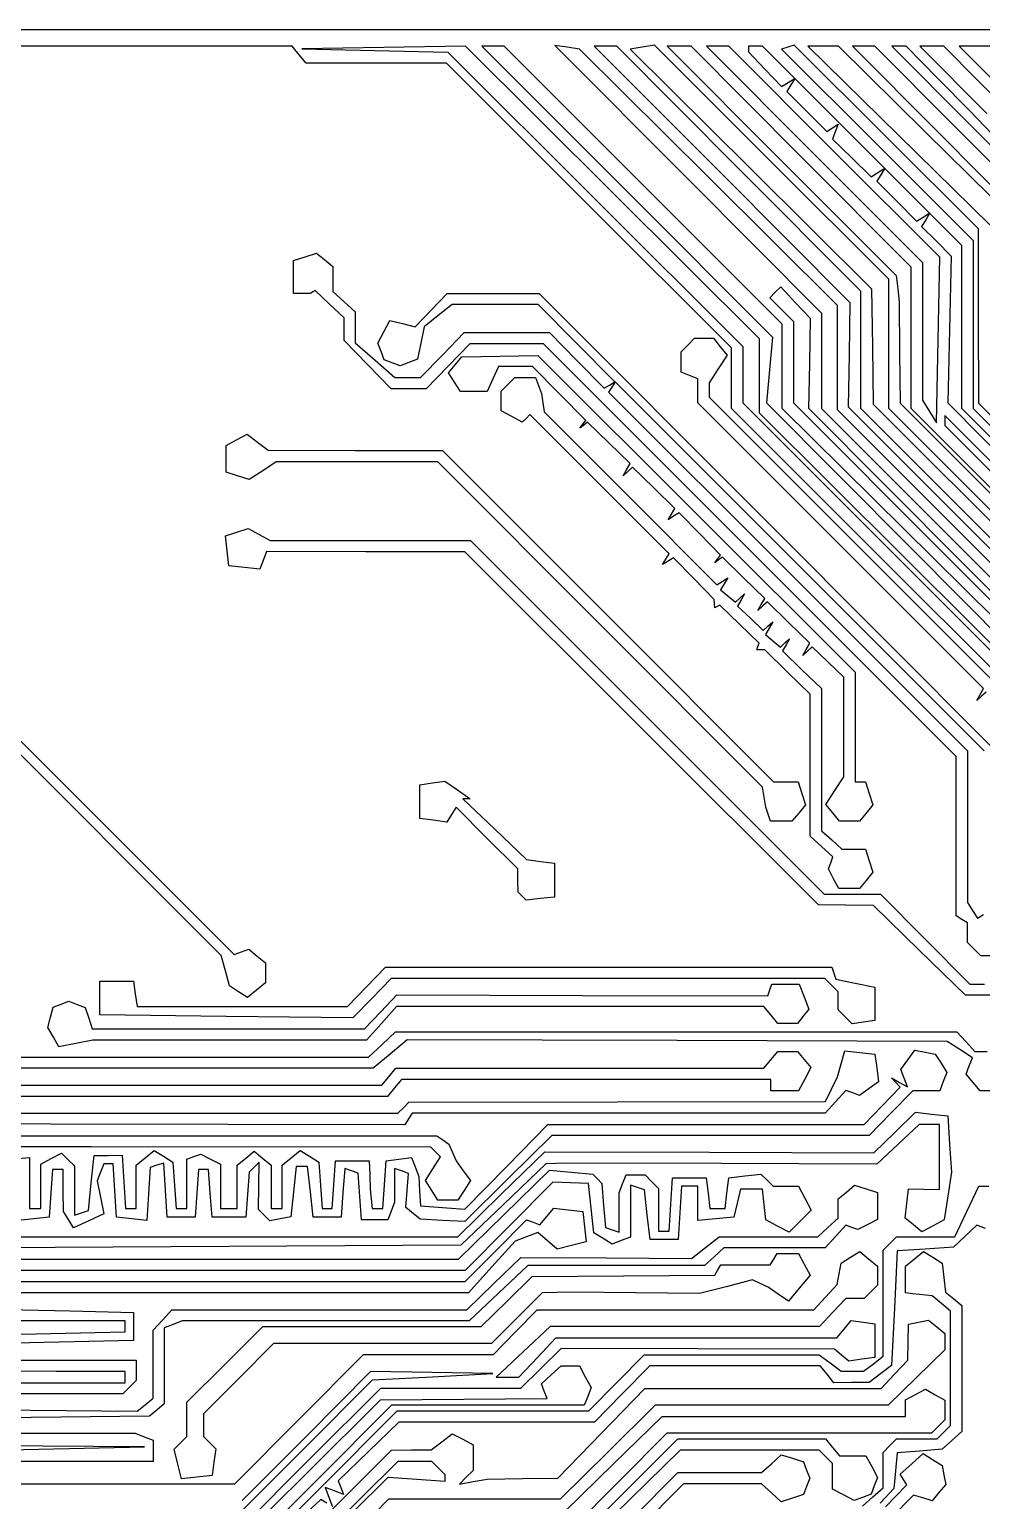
# Model space of a CAD drawing. Extents: x 13 to 278, y 25 to 201.
# Drawn here: x 55 to 99.9, y 131.8 to 201.1 of the extents above; entities that cross this region are included whole.
import ezdxf

# ---------------------------------------------------------------- set-up
doc = ezdxf.new("R2010")
doc.units = 0
doc.layers.add('Layer_1', color=7, linetype='CONTINUOUS')

msp = doc.modelspace()

# ---------------------------------------------------------------- linework, layer by layer
at = {"layer": 'Layer_1', "color": 7}
for points in [[(12.949534, 112.88561), (12.949534, 201.124155), (145.2412, 201.124155), (277.53287, 201.124155), (277.53287, 112.88561), (277.53287, 24.64707), (145.2412, 24.64707), (12.949534, 24.64707)], [(92.929853, 195.35952), (87.964132, 200.330405), (87.434899, 200.330405), (86.905663, 200.330405), (91.99635, 195.23469), (97.087032, 190.13898), (97.087032, 186.89673), (97.087032, 183.65447), (97.417762, 183.12385), (97.748492, 182.59322), (97.821992, 186.49093), (97.895492, 190.38863)], [(92.854799, 164.21345), (92.526522, 164.609), (92.954695, 165.26248), (93.382867, 165.91595), (93.382867, 168.25701), (93.382867, 170.59807), (92.63692, 171.31273), (91.890969, 172.02739), (91.668457, 171.82525), (91.445945, 171.62311), (91.609699, 171.91084), (91.773452, 172.19858), (90.775555, 173.173), (89.777657, 174.14741), (89.553468, 173.9436), (89.329279, 173.73978), (89.493032, 174.02751), (89.656785, 174.31524), (88.658888, 175.28966), (87.660991, 176.26408), (87.479222, 176.12641), (87.297451, 175.98874), (87.435124, 176.17051), (87.572797, 176.35228), (86.598379, 177.35017), (85.623958, 178.34807), (85.361492, 178.18585), (85.099022, 178.02364), (85.261236, 178.28611), (85.423452, 178.54858), (84.425554, 179.523), (83.427657, 180.49742), (83.203468, 180.2936), (82.979278, 180.08978), (83.143032, 180.37751), (83.306785, 180.66524), (82.308888, 181.63966), (81.310991, 182.61408), (81.129222, 182.47641), (80.94745, 182.33873), (81.086174, 182.52155), (81.224895, 182.70437), (79.971641, 183.97676), (78.718383, 185.24915), (77.911282, 185.24915), (77.104182, 185.24915), (76.843003, 184.65384), (76.581825, 184.05853), (75.949204, 184.05853), (75.31658, 184.05853), (75.038505, 184.49937), (74.760428, 184.94021), (75.075814, 185.32023), (75.3912, 185.70025), (77.175087, 185.73065), (78.958974, 185.76105), (86.435504, 178.3014), (93.912034, 170.84175), (93.912034, 168.25587), (93.912034, 165.66999), (94.158787, 165.66999), (94.40554, 165.66999), (94.577522, 165.12813), (94.749504, 164.58626), (94.430662, 164.20208), (94.111824, 163.81791), (93.647451, 163.81791), (93.183078, 163.81791)], [(92.898762, 161.10594), (92.660624, 161.56896), (92.763599, 161.85286), (92.866575, 162.13676), (92.330971, 162.62147), (91.795367, 163.10619), (91.795367, 166.45107), (91.795367, 169.79595), (90.724284, 170.84183), (89.653203, 171.88772), (89.467513, 171.88772), (89.281826, 171.88772), (89.334896, 172.04692), (89.387966, 172.20613), (88.460305, 173.10526), (87.532644, 174.00438), (87.415047, 173.93818), (87.297451, 173.87208), (87.286551, 174.07052), (87.275651, 174.26896), (86.317505, 175.25019), (85.359361, 176.23142), (85.096894, 176.0692), (84.834425, 175.90699), (84.993487, 176.16436), (85.152547, 176.42172), (81.868417, 179.69797), (78.584287, 182.97421), (78.408156, 182.79808), (78.232026, 182.62195), (77.737649, 182.88653), (77.24327, 183.15112), (77.24327, 183.61806), (77.24327, 184.085), (77.56077, 184.4025), (77.87827, 184.72), (78.362822, 184.72), (78.847378, 184.72), (78.991745, 184.34379), (79.136112, 183.96757), (79.199512, 183.53558), (79.262912, 183.10358), (83.328738, 179.0314), (87.394564, 174.95922), (87.651464, 175.11799), (87.908361, 175.27676), (87.738102, 175.00128), (87.567842, 174.72579), (87.920003, 174.43352), (88.272163, 174.14126), (88.488674, 174.3374), (88.705188, 174.53354), (88.538633, 174.24127), (88.372075, 173.949), (88.978862, 173.37896), (89.585647, 172.80891), (89.806876, 173.00977), (90.028105, 173.21063), (89.856308, 172.90988), (89.684509, 172.60912), (90.036669, 172.31686), (90.38883, 172.02459), (90.605341, 172.22073), (90.821855, 172.41688), (90.65744, 172.12807), (90.493023, 171.83926), (91.408769, 170.95169), (92.324516, 170.06411), (92.324516, 166.71744), (92.324516, 163.37077), (92.80837, 162.93288), (93.292224, 162.495), (93.848873, 162.495), (94.405522, 162.495), (94.577504, 161.95314), (94.749486, 161.41127), (94.430644, 161.02709), (94.111806, 160.64292), (93.624345, 160.64292), (93.136885, 160.64292), (92.898744, 161.10594)], [(89.818178, 164.14865), (89.709683, 164.47938), (89.628043, 164.95387), (89.546403, 165.42835), (81.896513, 173.0898), (74.246623, 180.75125), (70.443975, 180.75125), (66.641324, 180.75125), (66.002134, 180.33244), (65.362934, 179.91362), (64.820814, 180.08568), (64.278694, 180.25775), (64.278694, 180.89207), (64.278694, 181.52639), (64.771314, 181.79003), (65.263924, 182.05367), (65.763504, 181.67546), (66.263074, 181.29725), (70.365794, 181.28925), (74.468515, 181.28125), (82.270361, 173.47604), (90.072207, 165.67083), (90.651372, 165.67083), (91.230534, 165.67083), (91.402516, 165.12897), (91.574498, 164.58711), (91.255656, 164.20293), (90.936817, 163.81875), (90.431744, 163.81875), (89.92667, 163.81875)], [(78.22557, 160.278), (78.037034, 160.46653), (78.026634, 161.01775), (78.016234, 161.56896), (76.568662, 163.02417), (75.121087, 164.47938), (74.895495, 164.1255), (74.669906, 163.77163), (74.038369, 163.86093), (73.406822, 163.95023), (73.406822, 164.74398), (73.406822, 165.53773), (73.998047, 165.62173), (74.589272, 165.70573), (75.181399, 165.29099), (75.773523, 164.87624), (75.602001, 164.87624), (75.43048, 164.87624), (76.932194, 163.44663), (78.433906, 162.01701), (79.095364, 161.92531), (79.756822, 161.83361), (79.756822, 161.03986), (79.756822, 160.24611), (79.085463, 160.16781), (78.414102, 160.08951)], [(93.445923, 154.60027), (93.118284, 154.92791), (93.118284, 155.35124), (93.118284, 155.77457), (92.800784, 156.09207), (92.483284, 156.40957), (82.269354, 156.40957), (72.055421, 156.40957), (71.153192, 155.47871), (70.250962, 154.54784), (64.288274, 154.61884), (58.325574, 154.68984), (58.325574, 155.48359), (58.325574, 156.27734), (59.119324, 156.27734), (59.913074, 156.27734), (59.997674, 155.68203), (60.082174, 155.08672), (65.038954, 155.08672), (69.995734, 155.08672), (70.893288, 156.01276), (71.790842, 156.9388), (82.300225, 156.9388), (92.809608, 156.9388), (92.904918, 156.65288), (93.000228, 156.36695), (93.919155, 156.17901), (94.838082, 155.99107), (94.838082, 155.20816), (94.838082, 154.42526), (94.305825, 154.34896), (93.773568, 154.27266)], [(56.139684, 153.64165), (55.881224, 154.10348), (56.004994, 154.57677), (56.128764, 155.05005), (56.499564, 155.19234), (56.870364, 155.33463), (57.257174, 155.1862), (57.643974, 155.03777), (57.804164, 154.53305), (57.964364, 154.02832), (64.379324, 154.02832), (70.794282, 154.02832), (71.56096, 154.82856), (72.32764, 155.6288), (81.064698, 155.6084), (89.801758, 155.588), (89.894568, 155.86644), (89.987378, 156.14487), (90.635314, 156.14487), (91.283249, 156.14487), (91.508835, 155.54956), (91.734422, 154.95425), (91.467912, 154.62352), (91.201403, 154.29279), (90.73703, 154.29279), (90.272657, 154.29279), (89.94328, 154.68967), (89.613903, 155.08654), (80.958784, 155.08654), (72.303667, 155.08654), (71.596431, 154.29279), (70.889197, 153.49904), (64.442024, 153.49904), (57.994844, 153.49904), (57.196484, 153.33937), (56.398134, 153.1797), (56.139684, 153.64153)], [(62.005424, 133.5258), (61.830364, 134.22332), (62.128494, 134.52144), (62.426614, 134.81957), (62.426614, 135.63365), (62.426614, 136.44772), (64.219194, 138.22656), (66.011774, 140.00541), (71.155419, 140.00541), (76.299065, 140.00541), (77.498779, 141.18576), (78.698492, 142.36611), (82.997037, 142.40011), (87.295583, 142.43411), (87.444421, 142.67494), (87.593263, 142.91577), (88.752659, 142.91577), (89.912055, 142.91577), (90.075576, 143.18035), (90.239096, 143.44493), (90.743339, 143.44493), (91.247582, 143.44493), (91.517634, 142.94034), (91.787686, 142.43574), (91.278938, 141.81586), (90.770186, 141.19598), (90.290589, 141.52839), (89.810992, 141.8608), (89.446341, 142.03273), (89.081687, 142.20467), (87.831271, 141.88419), (86.580853, 141.56372), (83.565714, 141.59332), (80.550575, 141.62292), (79.857785, 141.60792), (79.164995, 141.59292), (77.97437, 140.4023), (76.783745, 139.21167), (71.648058, 139.21167), (66.512374, 139.21167), (64.866374, 137.55091), (63.220364, 135.89014), (63.220364, 135.35487), (63.220364, 134.81959), (63.507354, 134.53261), (63.794334, 134.24562), (63.705834, 133.61979), (63.617334, 132.99397), (62.898964, 132.91117), (62.180584, 132.82837)], [(68.482453, 129.51486), (71.91866, 132.91495), (73.258219, 132.82215), (74.597778, 132.72935), (74.597614, 132.87487), (74.59745, 133.02039), (74.27995, 133.33789), (73.96245, 133.65539), (73.167562, 133.65539), (72.372675, 133.65539), (68.913983, 130.23058), (65.455294, 126.80577), (62.405824, 126.85717), (59.356354, 126.90857), (59.888584, 126.4776), (60.420814, 126.04663), (62.733524, 126.08073), (65.046244, 126.11483)]]:
    msp.add_lwpolyline(points, close=True, dxfattribs=at)
for points in [[(101.32037, 170.03924), (94.705784, 176.64986), (88.091201, 183.26047), (88.091201, 184.68746), (88.091201, 186.11445), (81.372596, 192.82538), (74.653992, 199.53631), (71.350825, 199.53631), (68.047661, 199.53631), (67.718283, 199.93319), (67.388906, 200.330065), (40.566094, 200.330065)], [(102.90853, 169.59352), (96.161652, 176.31612), (89.414775, 183.03872), (89.414775, 184.79447), (89.414775, 186.55021), (82.485822, 193.44018), (75.556871, 200.330145), (71.704051, 200.272645), (67.851233, 200.215145), (71.290816, 200.134145), (74.7304, 200.053145), (81.675713, 193.11592), (88.621025, 186.17869), (88.621025, 184.85191), (88.621025, 183.52514), (95.235609, 176.91452), (101.85019, 170.30391)], [(104.79553, 169.10018), (97.634322, 176.18268), (90.473109, 183.26519), (90.473109, 185.24728), (90.473109, 187.22938), (83.926655, 193.77976), (77.380202, 200.330145), (76.850959, 200.330145), (76.321715, 200.330145), (83.168005, 193.48006), (90.014292, 186.62997), (89.876516, 185.07954), (89.738739, 183.5291), (96.588222, 176.64344), (103.43769, 169.75779)], [(100.50515, 175.76467), (93.074768, 183.19258), (93.074768, 185.65477), (93.074768, 188.11696), (87.003953, 194.15741), (80.933139, 200.197858), (80.345272, 200.282648), (79.757407, 200.367438), (86.041262, 194.06291), (92.325116, 187.75839), (92.325116, 185.50965), (92.325116, 183.26091), (99.601152, 175.98848), (106.8772, 168.71605)], [(101.45253, 175.98853), (94.176486, 183.26096), (94.176486, 186.02713), (94.176486, 188.79331), (88.429749, 194.56175), (82.683015, 200.330195), (82.148054, 200.330195), (81.613093, 200.330195), (87.641754, 194.29725), (93.670418, 188.26431), (93.625628, 185.80666), (93.580838, 183.349), (101.02135, 175.89845)], [(102.51091, 176.25311), (95.499452, 183.26083), (95.499452, 186.30878), (95.499452, 189.35674), (89.976938, 194.86629), (84.454425, 200.375843), (83.881152, 200.286873), (83.30788, 200.197903), (88.994403, 194.55293), (94.680926, 188.90796), (94.724416, 186.18567), (94.767896, 183.46338), (102.01284, 176.22203)], [(103.43699, 176.38548), (96.557832, 183.26083), (96.557832, 186.59341), (96.557832, 189.92598), (91.370869, 195.12813), (86.183909, 200.330275), (85.6186, 200.330275), (85.053294, 200.330275), (90.45135, 194.9274), (95.849402, 189.52452), (95.917002, 188.90813), (95.984602, 188.29173), (96.006602, 185.89941), (96.028602, 183.5071), (103.04006, 176.51279)], [(105.68149, 176.51978), (98.939212, 183.26852), (98.939212, 187.10587), (98.939212, 190.94321), (94.24017, 195.63681), (89.541133, 200.330405), (89.213087, 200.330405), (88.885041, 200.330405), (88.885041, 200.195705), (88.885041, 200.061005), (89.664596, 199.24527), (90.444151, 198.42955), (90.76381, 198.62711), (91.083469, 198.82466), (90.89054, 198.5125), (90.697611, 198.20033), (91.636707, 197.26124), (92.575804, 196.32214), (92.844059, 196.48793), (93.112312, 196.65372), (92.976936, 196.30093), (92.841559, 195.94815), (93.750855, 195.06682), (94.660151, 194.1855), (94.988476, 194.38842), (95.316802, 194.59133), (95.123873, 194.27917), (94.930945, 193.967), (95.870042, 193.0279), (96.809132, 192.08881), (97.121302, 192.28174), (97.433472, 192.47467), (97.236862, 192.15655), (97.040262, 191.83844), (97.739182, 191.13952), (98.438102, 190.44061), (98.357902, 186.98498), (98.277702, 183.52936), (104.95843, 176.78952)], [(106.47974, 176.76695), (99.732872, 183.49515), (99.729872, 187.6133), (99.726872, 191.73145), (95.380482, 196.05835), (91.034096, 200.385245), (90.741795, 200.287815), (90.449494, 200.190385), (94.959013, 195.6868), (99.468532, 191.18321), (99.468532, 187.22205), (99.468532, 183.2609), (106.21541, 176.51791)], [(101.34313, 192.22775), (97.232322, 196.27894), (93.1215, 200.330125), (92.400022, 200.330125), (91.678665, 200.330125), (95.970352, 196.12176), (100.26203, 191.9134)], [(102.37632, 192.78288), (98.609432, 196.5565), (94.842541, 200.330125), (94.315532, 200.330125), (93.786145, 200.330125), (97.802102, 196.29523), (101.81804, 192.26033)], [(101.39716, 195.09932), (99.336082, 197.26522), (97.824532, 198.79781), (96.312972, 200.330405), (95.975992, 200.330405), (95.639002, 200.330405), (99.273482, 196.68896), (102.90796, 193.04751)], [(101.29538, 197.10231), (98.097622, 200.330288), (97.529202, 200.330288), (96.960782, 200.330288), (100.1135, 197.16934)], [(104.69614, 200.330405), (98.813292, 200.330405), (101.91801, 197.21758)], [(100.30553, 157.46803), (99.838592, 157.46803), (99.521092, 157.78553), (99.521202, 157.78542), (99.203702, 158.10292), (99.203702, 158.56356), (99.203702, 159.02419), (98.939122, 159.18771), (98.674532, 159.35123), (98.674532, 163.10727), (98.674532, 166.86331), (88.949773, 176.58541), (79.225013, 186.3075), (77.494095, 186.3075), (75.763178, 186.3075), (74.729742, 185.24917), (73.696306, 184.19084), (72.87905, 184.19084), (72.061795, 184.19084), (70.948372, 185.32534), (69.83495, 186.45983), (69.83495, 186.99901), (69.83495, 187.53818), (69.152177, 188.17962), (68.469401, 188.82105), (68.358427, 188.75495), (68.24745, 188.68885), (67.850575, 188.68885), (67.4537, 188.68885), (67.4537, 189.46478), (67.4537, 190.2407), (67.995564, 190.41268), (68.537428, 190.58466), (68.921606, 190.26582), (69.305783, 189.94698), (69.305783, 189.35893), (69.305783, 188.77087), (69.83495, 188.29198), (70.364117, 187.81309), (70.364117, 187.08776), (70.364117, 186.36243), (71.299366, 185.54127), (72.234613, 184.72011), (72.833169, 184.72011), (73.431722, 184.72011), (74.465159, 185.77844), (75.498595, 186.83677), (77.505364, 186.83677), (79.512133, 186.83677), (80.803454, 185.52574), (82.094771, 184.21471), (82.341857, 184.36742), (82.588944, 184.52012), (80.783107, 186.33991), (78.977268, 188.15969), (76.955332, 188.15969), (74.933397, 188.15969), (74.270946, 187.63861), (73.608496, 187.11752), (73.45481, 186.3491), (73.301127, 185.58068), (72.890954, 185.42328), (72.480784, 185.26588), (72.104366, 185.41033), (71.727949, 185.55477), (71.576147, 185.95036), (71.424347, 186.34594), (71.709722, 186.87917), (71.995096, 187.41239), (72.591017, 187.26283), (73.186935, 187.11326), (73.941694, 187.90106), (74.696452, 188.68886), (76.863083, 188.68886), (79.029713, 188.68886), (89.778134, 177.90709), (100.52655, 167.12532)], [(106.34812, 168.60783), (99.040492, 175.93621), (91.732873, 183.26459), (91.771303, 185.38126), (91.809733, 187.49792), (91.11041, 188.24743), (90.411087, 188.99693), (90.151062, 188.73691), (89.891035, 188.47688), (90.44666, 187.92126), (91.002285, 187.36563), (91.002285, 185.44556), (91.002285, 183.5255), (98.146042, 176.38542), (105.28979, 169.24535)], [(100.08132, 169.8984), (99.864812, 169.70225), (99.648292, 169.50611), (99.808132, 169.78751), (99.967962, 170.0689), (93.235959, 176.79702), (86.503959, 183.52514), (86.503959, 184.09409), (86.503959, 184.66304), (86.106826, 184.81533), (85.709951, 184.96762), (85.709951, 185.45218), (85.709951, 185.93673), (86.027451, 186.25423), (86.344951, 186.57173), (86.788805, 186.57173), (87.232657, 186.57173), (87.560936, 186.17618), (87.889212, 185.78063), (87.46104, 185.12716), (87.032867, 184.47368), (87.032867, 184.13181), (87.032867, 183.78993), (94.176617, 176.64986), (101.32037, 169.50978)], [(99.997452, 167.12832), (91.300546, 175.82223), (82.603644, 184.51614), (82.45203, 184.27083), (82.300416, 184.02551), (90.75206, 175.57696), (99.203702, 167.12842), (99.207702, 163.55499), (99.211702, 159.98157), (99.442642, 159.61694), (99.673592, 159.25231), (99.958112, 159.42815)], [(104.62767, 176.45221), (98.145382, 182.93451), (98.145382, 182.70059), (98.145382, 182.46668), (104.49538, 176.12082)], [(100.56441, 155.61584), (99.835972, 155.61584), (99.107532, 155.61584), (96.938992, 157.73251), (94.77044, 159.84917), (93.481343, 159.85957), (92.192242, 159.86997), (83.857867, 168.19198), (75.523492, 176.514), (70.855445, 176.516), (66.187404, 176.518), (66.028304, 176.1034), (65.869204, 175.68881), (65.140104, 175.77271), (64.410994, 175.85661), (64.329494, 176.5615), (64.247994, 177.26639), (64.782544, 177.43605), (65.317104, 177.60572), (65.838874, 177.32647), (66.360634, 177.04723), (71.07596, 177.04723), (75.791284, 177.04723), (84.122508, 168.71286), (92.453732, 160.37848), (93.784433, 160.37848), (95.115131, 160.37848), (97.219382, 158.26182), (99.323642, 156.14515), (100.00453, 156.14515)], [(53.177924, 169.00778), (64.660774, 157.52926), (65.002274, 157.6603), (65.343774, 157.79135), (65.737274, 157.46477), (66.130784, 157.13819), (66.130784, 156.67382), (66.130784, 156.20944), (65.711734, 155.86166), (65.292674, 155.51388), (64.865454, 155.78336), (64.438234, 156.05284), (64.245394, 156.77389), (64.052564, 157.49494), (52.819084, 168.72604)], [(54.024744, 152.70537), (62.508104, 152.70537), (70.99147, 152.70537), (71.625711, 153.30068), (72.259952, 153.89599), (85.484197, 153.89799), (98.708442, 153.89999), (99.129372, 153.43487), (99.550302, 152.96976), (100.13835, 152.96976)], [(100.40889, 151.11767), (99.797662, 151.11767), (99.471082, 151.51118), (99.471082, 151.51141), (99.144502, 151.90492), (99.290422, 152.28519), (99.436352, 152.66547), (98.843272, 153.05407), (98.250192, 153.44267), (85.526353, 153.47787), (72.802517, 153.51307), (72.008145, 152.84465), (71.213771, 152.17623), (62.486964, 152.17623), (53.760164, 152.17623)], [(39.773394, 150.05817), (56.074074, 150.05817), (72.374752, 150.05817), (72.634396, 150.31781), (72.894042, 150.57746), (82.702816, 150.59376), (92.51159, 150.60996), (92.798207, 151.19398), (93.084828, 151.778), (93.25646, 152.38869), (93.428093, 152.99939), (94.132985, 152.91789), (94.837878, 152.83639), (94.929148, 152.18975), (95.020418, 151.54312), (94.572698, 151.21574), (94.124978, 150.88836), (93.803271, 151.01181), (93.481567, 151.13526), (92.994234, 150.59676), (92.506898, 150.05826), (82.773938, 150.05826), (73.040975, 150.05826), (72.87324, 149.78686), (72.705502, 149.51545), (56.017224, 149.53665), (39.328944, 149.55785)], [(41.077384, 151.38127), (56.349814, 151.38127), (71.62224, 151.38127), (71.951617, 151.77815), (72.280994, 152.17502), (80.94745, 152.17502), (89.613907, 152.17502), (89.943284, 152.5719), (90.272661, 152.96877), (90.737034, 152.96877), (91.201407, 152.96877), (91.516748, 152.58881), (91.832089, 152.20884), (91.539835, 151.66277), (91.247582, 151.11669), (90.595434, 151.11669), (89.943284, 151.11669), (89.943284, 151.38135), (89.943284, 151.64593), (81.244429, 151.64593), (72.545577, 151.64593), (72.2162, 151.24906), (71.886823, 150.85218), (56.392004, 150.85218), (40.897184, 150.85218)], [(54.157054, 147.89327), (55.016944, 147.97617), (55.016944, 146.76878), (55.016944, 145.5614), (55.281534, 145.5614), (55.546114, 145.5614), (55.546114, 146.61042), (55.546114, 147.65944), (56.034744, 147.92095), (56.523384, 148.18246), (56.828494, 147.87735), (57.133614, 147.57223), (57.133614, 146.41247), (57.133614, 145.25271), (57.464344, 145.36143), (57.795074, 145.47014), (57.927364, 146.77064), (58.059654, 148.07115), (58.721114, 148.07315), (59.382574, 148.07515), (59.463174, 146.81838), (59.543774, 145.56161), (59.793854, 145.56161), (60.043944, 145.56161), (60.043944, 146.58741), (60.043944, 147.61334), (60.462994, 147.96113), (60.882054, 148.30891), (61.322894, 148.03272), (61.763734, 147.75654), (61.845134, 146.659), (61.926534, 145.56147), (62.175904, 145.56147), (62.425274, 145.56147), (62.425274, 146.73005), (62.425274, 147.89862), (62.756004, 148.01721), (63.086734, 148.1358), (63.549754, 147.89766), (64.012774, 147.65952), (64.012774, 146.6105), (64.012774, 145.56147), (64.409654, 145.56147), (64.806524, 145.56147), (64.806524, 146.58741), (64.806524, 147.61334), (65.203404, 147.94272), (65.600274, 148.2721), (65.997154, 147.94272), (66.394024, 147.61334), (66.394024, 146.58741), (66.394024, 145.56147), (66.658614, 145.56147), (66.923194, 145.56147), (66.923194, 146.58741), (66.923194, 147.61334), (67.342246, 147.96113), (67.761301, 148.30891), (68.202142, 148.03272), (68.642985, 147.75654), (68.724345, 146.659), (68.805705, 145.56147), (69.039861, 145.56147), (69.274018, 145.56147), (69.355378, 146.68595), (69.436738, 147.81043), (70.230488, 147.81043), (71.024238, 147.81043), (71.045138, 147.14897), (71.066018, 146.48751), (71.111278, 146.02449), (71.156528, 145.56156), (71.405898, 145.56156), (71.655267, 145.56156), (71.736627, 146.68603), (71.817987, 147.81051), (72.414482, 147.89521), (73.010978, 147.97991), (73.184975, 147.52648), (73.358973, 147.07305), (73.394493, 146.38345), (73.430013, 145.69384), (74.476085, 145.61714), (75.522158, 145.54044), (77.481519, 147.53537), (79.440881, 149.53029), (86.88847, 149.53029), (94.336063, 149.53029), (95.186367, 150.40758), (96.036672, 151.28487), (95.833582, 151.50833), (95.630492, 151.73179), (96.006192, 151.51368), (96.381882, 151.29557), (96.222802, 151.71013), (96.063712, 152.12469), (96.393762, 152.57605), (96.723802, 153.02741), (97.207122, 152.93251), (97.690442, 152.83761), (97.959352, 152.41056), (98.228252, 151.9835), (98.062152, 151.55066), (97.896062, 151.11782), (97.260562, 151.11782), (96.625052, 151.11782), (95.598612, 150.05973), (94.572158, 149.00163), (87.095634, 149.00139), (79.619109, 149.00116), (77.570634, 146.97681), (75.522158, 144.95247), (74.474043, 145.00647), (73.42593, 145.06047), (73.088026, 145.3409), (72.750121, 145.62134), (72.813221, 146.42258), (72.876321, 147.22381), (72.545591, 147.34079), (72.214862, 147.45778), (72.214862, 146.66362), (72.214862, 145.86946), (72.054263, 145.45095), (71.893663, 145.03243), (71.275726, 145.03243), (70.657789, 145.03243), (70.576429, 146.13635), (70.495069, 147.24026), (70.180369, 147.34368), (69.865671, 147.44709), (69.783491, 146.30591), (69.701321, 145.16472), (69.03996, 145.16472), (68.378502, 145.16472), (68.24621, 146.35536), (68.113918, 147.54598), (67.849335, 147.54598), (67.584752, 147.54598), (67.45246, 146.35772), (67.320164, 145.16946), (66.829044, 145.07616), (66.337924, 144.98286), (66.069954, 145.25083), (65.801994, 145.51879), (65.817394, 146.6354), (65.832794, 147.752), (65.601964, 147.51672), (65.371134, 147.28145), (65.287334, 146.22311), (65.203534, 145.16478), (64.409784, 145.16478), (63.616034, 145.16478), (63.534634, 146.28926), (63.453234, 147.41374), (63.219084, 147.41374), (62.984924, 147.41374), (62.903524, 146.28926), (62.822124, 145.16478), (62.160674, 145.16478), (61.499214, 145.16478), (61.417914, 146.43854), (61.336614, 147.71229), (61.021074, 147.60848), (60.705534, 147.50467), (60.624234, 146.25247), (60.542934, 145.00026), (59.830494, 145.08256), (59.118064, 145.16486), (59.037464, 146.42164), (58.956864, 147.67841), (58.735084, 147.67841), (58.513304, 147.67841), (58.359894, 147.27864), (58.206494, 146.87887), (58.362944, 146.09662), (58.519384, 145.31438), (57.807634, 144.99008), (57.095874, 144.66578), (56.854294, 145.04762), (56.612704, 145.42945), (56.608704, 146.42164), (56.604704, 147.41382), (56.355334, 147.41382), (56.105964, 147.41382), (56.024564, 146.28934), (55.943164, 145.16486), (55.215564, 145.08116), (54.487964, 144.99746)], [(53.363354, 144.23904), (75.192471, 144.23904), (77.241389, 146.23881), (79.290309, 148.23858), (87.044903, 148.21568), (94.799494, 148.19278), (95.776842, 149.14714), (96.754192, 150.10149), (97.515462, 150.01449), (98.276732, 149.92749), (98.361532, 148.60457), (98.446332, 147.28166), (98.279282, 146.15787), (98.112242, 145.03408), (97.582272, 144.75044), (97.052302, 144.46681), (96.658962, 144.79325), (96.265622, 145.1197), (96.345122, 145.8038), (96.424622, 146.48791), (97.152232, 146.47751), (97.879832, 146.46711), (97.879832, 147.99889), (97.879832, 149.53068), (97.405792, 149.53068), (96.931752, 149.53068), (95.937262, 148.59265), (94.942783, 147.65463), (87.613912, 147.68343), (80.285043, 147.71223), (79.812325, 147.69543), (79.33961, 147.67863), (77.341799, 145.7604), (75.343986, 143.84217), (53.472844, 143.70988)], [(40.786334, 149.00006), (57.492924, 148.99606), (74.199513, 148.99206), (74.483395, 148.79767), (74.767277, 148.60329), (74.944733, 148.20641), (75.122187, 147.80954), (75.453247, 147.34652), (75.784307, 146.8835), (75.492241, 146.42048), (75.200175, 145.95745), (74.728512, 145.95745), (74.257016, 145.95745), (73.965528, 146.41956), (73.674039, 146.88167), (74.024561, 147.44294), (74.375081, 148.00422), (74.145664, 148.23364), (73.916244, 148.46306), (57.918214, 148.47106), (41.920174, 148.47906)], [(54.051754, 143.18065), (75.221792, 143.18065), (77.368518, 145.27601), (79.515244, 147.37138), (80.531842, 147.27688), (81.54844, 147.18238), (81.767314, 146.96351), (81.986188, 146.74463), (82.065508, 145.71098), (82.144828, 144.67734), (82.471686, 144.56838), (82.798542, 144.45943), (82.798542, 145.38588), (82.798542, 146.31233), (82.959141, 146.73085), (83.119741, 147.14936), (83.567683, 147.14936), (84.015625, 147.14936), (84.333125, 146.83186), (84.650625, 146.51436), (84.650625, 145.50894), (84.650625, 144.50353), (84.900712, 144.50353), (85.150799, 144.50353), (85.231439, 145.7603), (85.312079, 147.01707), (86.10583, 147.01707), (86.89958, 147.01707), (86.9833, 146.28947), (87.06702, 145.56186), (87.428748, 145.56186), (87.790476, 145.56186), (87.874196, 146.28947), (87.957916, 147.01707), (88.717752, 147.10387), (89.477587, 147.19067), (89.762856, 146.9054), (90.048124, 146.62013), (90.647358, 146.62013), (91.246589, 146.62013), (91.547042, 146.05873), (91.847497, 145.49733), (91.324003, 144.97384), (90.800512, 144.45034), (90.256693, 144.74139), (89.712876, 145.03243), (89.629146, 145.76014), (89.545416, 146.48784), (89.028177, 146.48784), (88.51094, 146.48784), (88.356323, 145.82638), (88.201703, 145.16492), (87.352205, 145.08202), (86.502708, 144.99912), (86.502708, 145.80961), (86.502708, 146.62013), (86.120332, 146.62013), (85.737954, 146.62013), (85.657314, 145.36336), (85.576674, 144.10659), (84.91521, 144.10659), (84.253752, 144.10659), (84.12146, 145.27667), (83.989169, 146.44674), (83.65844, 146.55549), (83.32771, 146.66423), (83.32771, 145.44325), (83.32771, 144.22227), (82.894873, 144.05618), (82.462033, 143.89008), (82.034977, 144.1575), (81.607919, 144.42493), (81.475627, 145.58867), (81.343335, 146.75242), (80.503924, 146.77892), (79.664512, 146.80542), (77.599714, 144.72844), (75.534916, 142.65146), (54.324204, 142.65146)], [(53.388794, 136.08831), (60.095254, 136.01461), (60.466404, 136.32263), (60.837544, 136.63065), (60.837544, 138.23107), (60.837544, 139.83149), (61.275434, 140.31534), (61.713314, 140.79919), (68.664866, 140.79919), (75.616423, 140.79919), (76.892091, 142.03229), (78.167755, 143.26539), (82.186922, 143.23859), (86.206091, 143.21179), (86.858863, 143.72526), (87.511638, 144.23873), (89.830322, 144.23873), (92.149006, 144.23873), (92.63286, 144.67662), (93.116714, 145.1145), (93.116714, 145.57048), (93.116714, 146.02624), (93.500892, 146.34508), (93.885069, 146.66392), (94.426933, 146.49194), (94.968797, 146.31996), (94.968797, 145.68564), (94.968797, 145.05132), (94.505777, 144.81318), (94.042756, 144.57504), (93.75886, 144.67802), (93.474963, 144.781), (92.990248, 144.24539), (92.505532, 143.70979), (90.119997, 143.70979), (87.734442, 143.70979), (87.274927, 143.29393), (86.815412, 142.87808), (82.655437, 142.87908), (78.495459, 142.88008), (77.115427, 141.5749), (75.735395, 140.26972), (68.969578, 140.26972), (62.203764, 140.26972), (61.785254, 140.10912), (61.366734, 139.94852), (61.366734, 138.15715), (61.366734, 136.36577), (61.014294, 136.07327), (60.661854, 135.78076), (53.694024, 135.71016)], [(64.945684, 128.62706), (68.642761, 132.33123), (72.33984, 136.03539), (76.851245, 136.03539), (81.362653, 136.03539), (82.665678, 137.35831), (83.968703, 138.68123), (88.095267, 138.68123), (92.22183, 138.68123), (92.735421, 138.29277), (93.249012, 137.90431), (93.778178, 137.90431), (94.307345, 137.90431), (94.770366, 138.25579), (95.233387, 138.60727), (95.233387, 141.10487), (95.233387, 143.60248), (95.550892, 143.91998), (95.868392, 144.23748), (97.241542, 144.23748), (98.614702, 144.23748), (99.174362, 145.4281), (99.734022, 146.61873), (100.20891, 146.61873)], [(53.800534, 142.12213), (64.670714, 142.12213), (75.5409, 142.12213), (76.982612, 143.58198), (78.424322, 145.04182), (78.740165, 144.92062), (79.056009, 144.79942), (79.383436, 145.19394), (79.710863, 145.58847), (80.394967, 145.50897), (81.079074, 145.42947), (81.161904, 144.71109), (81.244734, 143.99272), (80.555931, 143.81984), (79.867128, 143.64696), (79.41477, 144.04589), (78.962409, 144.44482), (78.425604, 144.23971), (77.888799, 144.0346), (76.796162, 142.8138), (75.703528, 141.59301), (64.831414, 141.59301), (53.959294, 141.59301)], [(100.05293, 144.62662), (99.649042, 144.7816), (99.094862, 144.26174), (98.540682, 143.74189), (97.217762, 143.65899), (95.894852, 143.57609), (95.762562, 140.87456), (95.630262, 138.17303), (95.101095, 137.77412), (94.571928, 137.37521), (93.744428, 137.36721), (92.91693, 137.35921), (92.587553, 137.75609), (92.258176, 138.15296), (88.24573, 138.15296), (84.233287, 138.15296), (82.930261, 136.83004), (81.627236, 135.50713), (77.018382, 135.50713), (72.409526, 135.50713), (70.984641, 134.12223), (69.559757, 132.73733), (69.683097, 132.41591), (69.806436, 132.09449), (69.377102, 132.25924), (68.947767, 132.424), (69.122964, 131.96744), (69.298158, 131.51089)], [(48.258194, 132.59668), (56.470444, 132.59668), (64.682684, 132.59668), (67.716757, 135.63939), (70.750835, 138.6821), (73.810307, 138.6821), (76.86978, 138.6821), (77.903216, 139.74043), (78.936652, 140.79877), (85.451416, 140.79877), (91.966183, 140.79877), (92.515058, 141.39408), (93.063931, 141.98939), (93.156491, 142.4902), (93.249051, 142.99101), (93.689894, 143.26861), (94.130735, 143.54621), (94.54979, 143.19842), (94.968842, 142.85064), (94.968842, 142.40679), (94.968842, 141.96293), (94.651342, 141.64543), (94.333842, 141.32793), (93.903712, 141.32793), (93.473584, 141.32793), (92.852176, 140.66648), (92.230767, 140.00502), (85.888181, 140.00502), (79.545594, 140.00502), (78.272721, 138.81439), (76.999845, 137.62377), (77.535443, 137.62377), (78.071042, 137.62377), (78.944413, 138.54981), (79.817782, 139.47585), (86.434873, 139.47585), (93.051965, 139.47585), (93.391939, 139.88549), (93.731913, 140.29514), (94.28423, 140.21624), (94.836551, 140.13734), (94.836551, 139.34359), (94.836551, 138.54984), (94.226676, 138.46334), (93.6168, 138.37684), (93.277398, 138.65851), (92.937999, 138.94019), (86.503647, 138.95669), (80.069292, 138.97319), (79.107391, 138.03392), (78.145488, 137.09465), (74.845387, 137.09465), (71.545282, 137.09465), (68.24593, 133.78734), (64.946574, 130.48004)], [(94.265071, 131.53791), (94.748926, 131.97579), (95.23278, 132.41368), (95.23278, 133.24556), (95.23278, 134.07768), (95.550282, 134.39518), (95.867782, 134.71268), (96.820282, 134.71268), (97.772782, 134.71268), (98.090282, 135.03018), (98.407782, 135.34768), (98.407782, 138.04049), (98.407782, 140.7333), (97.975042, 141.09244), (97.542312, 141.45158), (97.247442, 141.48138), (96.952572, 141.51118), (96.621842, 141.55148), (96.291112, 141.59178), (96.291112, 142.22084), (96.291112, 142.8499), (96.710162, 143.19768), (97.129222, 143.54546), (97.570062, 143.26954), (98.010902, 142.99361), (98.092802, 142.31206), (98.174702, 141.6305), (98.555872, 141.31416), (98.937042, 140.99781), (98.937042, 138.02851), (98.937042, 135.05921), (98.474012, 134.64086), (98.010992, 134.22252), (96.952662, 134.13682), (95.894332, 134.05112), (95.813132, 133.21357), (95.731932, 132.37602), (95.098205, 131.69221)], [(53.959294, 140.81659), (56.935854, 140.74179), (59.912414, 140.66699), (59.912414, 140.00553), (59.912414, 139.34408), (56.406684, 139.27028), (52.900954, 139.19648)], [(52.504074, 139.60854), (56.009804, 139.68234), (59.515534, 139.75614), (59.515534, 140.01315), (59.515534, 140.27005), (56.503674, 140.27005), (53.491804, 140.27005)], [(68.649192, 130.75144), (72.074718, 134.18438), (73.004577, 134.19238), (73.934437, 134.20038), (74.434007, 134.57858), (74.933578, 134.95679), (75.426195, 134.69315), (75.918812, 134.42951), (75.918812, 133.83028), (75.918812, 133.23105), (75.593742, 132.90598), (75.26867, 132.5809), (75.924471, 132.70111), (76.58027, 132.82131), (78.242428, 132.84101), (79.904588, 132.86071), (81.956855, 134.97737), (84.009122, 137.09404), (89.575138, 137.09404), (95.141154, 137.09404), (95.766902, 137.76012), (96.392652, 138.42619), (96.408352, 139.2766), (96.424052, 140.12702), (96.899782, 140.21992), (97.375512, 140.31282), (97.759682, 139.99399), (98.143842, 139.67516), (98.143842, 139.2935), (98.143842, 138.91185), (96.803292, 137.60611), (95.462742, 136.30037), (89.975846, 136.30037), (84.488954, 136.30037), (82.254418, 134.0853), (80.019882, 131.87022), (75.972262, 131.87003), (71.924639, 131.86984), (68.644891, 128.51305)], [(52.900954, 138.41808), (56.472834, 138.41808), (60.044704, 138.41808), (60.044704, 137.94183), (60.044704, 137.46558), (59.727204, 137.14808), (59.409704, 136.83058), (52.615854, 136.83058)], [(64.674094, 129.7193), (68.11368, 133.13472), (71.553264, 136.55014), (75.475093, 136.58104), (79.396924, 136.61194), (79.263249, 136.96029), (79.129576, 137.30864), (79.595587, 137.73037), (80.061597, 138.15211), (80.494477, 138.15211), (80.927354, 138.15211), (81.200298, 137.64211), (81.473242, 137.13211), (81.313592, 136.71606), (81.15394, 136.30002), (76.61451, 136.30002), (72.075078, 136.30002), (68.517977, 132.73559), (64.960874, 129.17114)], [(52.519064, 137.35958), (59.515524, 137.35958), (59.515524, 137.62427), (59.515524, 137.88885), (56.274374, 137.89285), (53.033224, 137.89685)], [(64.706284, 131.00916), (67.938279, 134.25031), (71.170276, 137.49145), (74.007591, 137.64143), (76.844909, 137.79141), (73.965543, 137.83991), (71.086178, 137.88841), (68.063157, 134.84571), (65.040134, 131.803)], [(80.252578, 131.30431), (82.535458, 133.53823), (84.818339, 135.77215), (90.555813, 135.77215), (96.293282, 135.77215), (96.293282, 136.15971), (96.293282, 136.54728), (96.763132, 136.79874), (97.232992, 137.0502), (97.689182, 136.7949), (98.145372, 136.5396), (98.145372, 136.0765), (98.145372, 135.6134), (97.827872, 135.2959), (97.510372, 134.9784), (91.273588, 134.9784), (85.036808, 134.9784), (82.793692, 132.72078), (80.550575, 130.46317)], [(53.253254, 134.97811), (60.000544, 134.97811), (60.419054, 134.81751), (60.837564, 134.65691), (60.837564, 134.15605), (60.837564, 133.65519), (53.693814, 133.65519)], [(81.071474, 130.22766), (83.314005, 132.47019), (85.55654, 134.71273), (89.039322, 134.71273), (92.522104, 134.71273), (92.851481, 134.31585), (93.180858, 133.91898), (93.80061, 133.91898), (94.420362, 133.91898), (94.693306, 133.40898), (94.96625, 132.89898), (94.814451, 132.50339), (94.662649, 132.10781), (94.267065, 131.95601), (93.871481, 131.80421), (93.361481, 132.07715), (92.851481, 132.35009), (92.851481, 132.94933), (92.851481, 133.54856), (92.533981, 133.86606), (92.216481, 134.18356), (88.941717, 134.18356), (85.666956, 134.18356), (83.345044, 131.90914), (81.023134, 129.63471)], [(53.296924, 134.17978), (60.440674, 134.33761), (53.230774, 134.39341)], [(83.458843, 131.00868), (85.563096, 133.12534), (87.532844, 133.12534), (89.502593, 133.12534), (89.967487, 133.54606), (90.432379, 133.96679), (90.956066, 133.80058), (91.479751, 133.63437), (91.628179, 133.24756), (91.77661, 132.86076), (91.628179, 132.47396), (91.479751, 132.08715), (90.956066, 131.92094), (90.432379, 131.75473), (89.967487, 132.17545), (89.502593, 132.59618), (87.665136, 132.59618), (85.827679, 132.59618), (83.723426, 130.4795)], [(95.341931, 131.51363), (96.352042, 132.54808), (96.195622, 132.80118), (96.039192, 133.05429), (96.577602, 133.54155), (97.116022, 134.02881), (97.563552, 133.74699), (98.011082, 133.46517), (98.099082, 133.0178), (98.187082, 132.57042), (97.863292, 132.18028), (97.539512, 131.79015), (97.101982, 131.92901), (96.664452, 132.06788), (95.630432, 131.00894)], [(69.017019, 131.68465), (68.735879, 131.8584), (68.08621, 131.24807)]]:
    msp.add_lwpolyline(points, dxfattribs=at)

doc.saveas('drawing.dxf')
